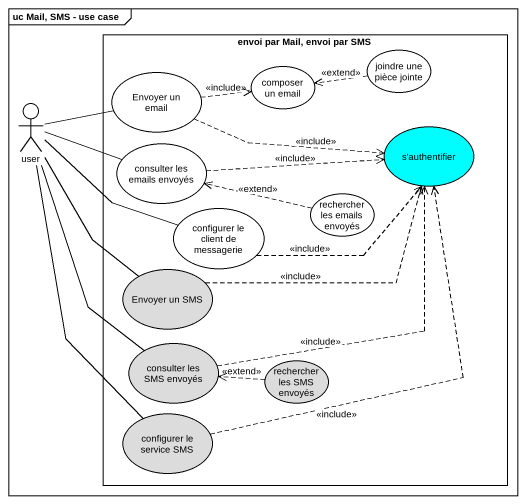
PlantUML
@startuml
mainframe uc Mail, SMS - use case
rectangle "envoi par Mail, envoi par SMS" as envoi_par_Mail_envoi_par_SMS {
  usecase "joindre une pièce jointe" as joindre_une_pièce_jointe #FFFFFF
  usecase "Envoyer un email" as Envoyer_un_email #FFFFFF
  usecase "composer un email" as composer_un_email #FFFFFF
  usecase "s'authentifier" as s_authentifier #00FEFE
  usecase "consulter les emails envoyés" as consulter_les_emails_envoyés #FFFFFF
  usecase "configurer le client de messagerie" as configurer_le_client_de #FFFFFF
  usecase "rechercher les emails envoyés" as rechercher_les_emails #FFFFFF
  usecase "Envoyer un SMS" as Envoyer_un_SMS #DCDCDC
  usecase "consulter les SMS envoyés" as consulter_les_SMS_envoyés #DCDCDC
  usecase "rechercher les SMS envoyés" as rechercher_les_SMS_envoyés #DCDCDC
  usecase "configurer le service SMS" as configurer_le_service_SMS #DCDCDC
}
actor user
joindre_une_pièce_jointe .left.> composer_un_email : <<extend>>
Envoyer_un_email .right.> composer_un_email : <<include>>
Envoyer_un_email .right.> s_authentifier : <<include>>
user -right- Envoyer_un_email
user -right- consulter_les_emails_envoyés
user -right- configurer_le_client_de
user -- Envoyer_un_SMS
user -- consulter_les_SMS_envoyés
user -- configurer_le_service_SMS
consulter_les_emails_envoyés .right.> s_authentifier : <<include>>
configurer_le_client_de .right.> s_authentifier : <<include>>
rechercher_les_emails .left.> consulter_les_emails_envoyés : <<extend>>
Envoyer_un_SMS .right.> s_authentifier : <<include>>
consulter_les_SMS_envoyés .up.> s_authentifier : <<include>>
rechercher_les_SMS_envoyés .left.> consulter_les_SMS_envoyés : <<extend>>
configurer_le_service_SMS .up.> s_authentifier : <<include>>
@enduml
